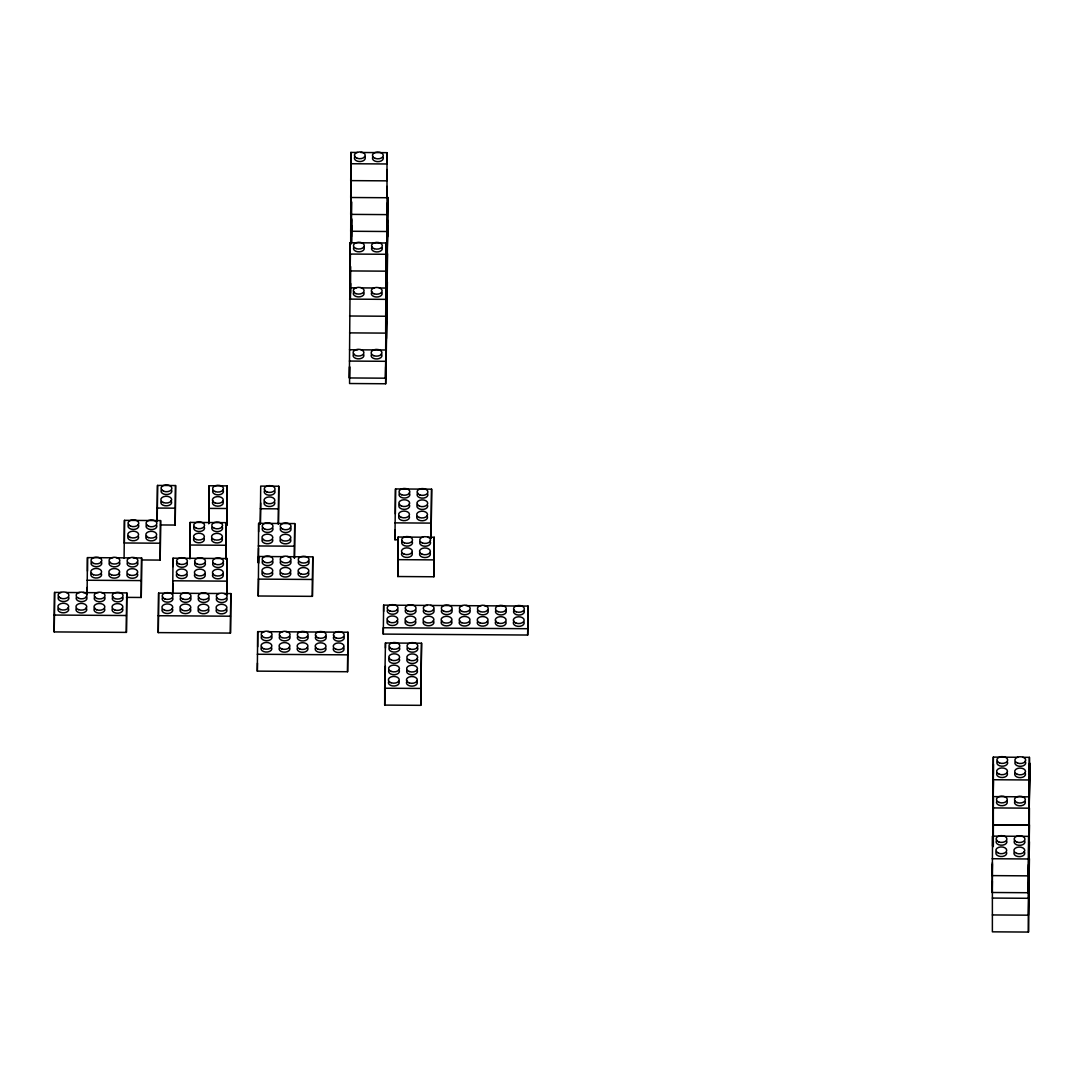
<?xml version="1.0" encoding="UTF-8"?>
<svg xmlns="http://www.w3.org/2000/svg" width="1084" height="1084" viewBox="0 0 1084 1084"><rect width="100%" height="100%" fill="white"/><g stroke="black" fill="none" stroke-linecap="round" stroke-linejoin="round"><path stroke-width="1.5" d="M349.956 293.385L350.132 282.07L350.132 298.954M386.053 293.615L386.229 282.301L386.243 332.951M101.584 592.731L126.774 592.894L126.394 632.392L54.2 631.918L54.579 592.42L61.3 592.474M54.2 631.918L54.579 592.42M87.099 593.734L87.479 557.61L112.858 557.786M87.154 593.883L87.262 587.42M124.091 558.165L124.47 520.347L160.567 520.591L160.188 560.089L142.139 559.967M124.389 542.081L124.47 520.347M126.394 632.392L126.774 592.894M126.476 597.379L141.245 597.474L141.625 557.975L133.169 557.921M141.245 597.474L141.625 557.975M157.139 521.553L157.519 485.429L175.567 485.551L175.188 525.049L160.418 524.954M157.221 520.09L157.519 485.429M224.103 593.531L230.824 593.585L230.445 633.083L158.25 632.609L158.63 593.111L219.063 593.504A5.406 3.388 0 0 1 227.112 596.403A5.406 3.388 0 0 1 218.954 599.276A5.406 3.388 0 0 1 219.049 593.409M158.25 632.609L158.63 593.111M160.188 560.089L160.567 520.591M172.654 594.303L173.034 558.179L227.179 558.531L226.854 594.804M172.735 592.826L172.898 583.138M175.188 525.049L175.567 485.551M190.201 522.407L189.876 558.68L190.201 522.407L226.299 522.651L225.973 558.91M208.738 523.586L209.117 485.767L227.166 485.889L226.786 525.388L227.166 485.889M208.765 523.653L209.117 485.767M225.919 558.775L226.299 522.651M226.8 594.655L227.179 558.531M230.445 633.083L230.824 593.585M258.52 548.287L258.277 562.826L258.656 523.328L294.753 523.572L294.455 558.219M287.395 556.688L312.775 556.851L312.395 596.349L258.249 595.997L258.629 556.498L284.008 556.661M286.108 631.823L347.95 632.229L347.571 671.728L257.315 671.131L257.694 631.633L264.388 631.674M258.249 595.997L258.52 579.832M257.315 671.131L257.45 663.056M260.323 523.924L260.702 486.106L278.751 486.228L278.398 524.114L278.751 486.228M260.35 523.992L260.702 502.99M294.374 558.003L294.753 523.572M312.395 596.349L312.775 556.851M350.701 243.073L350.891 152.424L357.463 152.465M350.891 169.307L350.701 180.622L386.812 180.852L387.002 169.538M349.956 242.735L349.766 254.049L385.863 254.279L386.053 242.979L349.956 242.735L349.956 298.452M350.891 186.191L350.701 197.505L386.812 197.735L387.002 186.421M349.956 259.618L349.766 270.932L385.863 271.163L386.053 259.862M350.891 203.074L350.701 214.375L386.812 214.618L387.002 203.304M357.774 349.82L349.576 349.766L350.335 253.886L349.875 298.222M350.891 219.957L350.701 231.258L386.812 231.502L387.002 220.188M350.782 243.29L350.891 236.827M350.674 266.637L350.511 293.208M351.081 242.396L351.758 202.003M387.747 225.594L385.484 378.194L349.387 377.95L349.576 349.346M350.417 299.076L350.674 283.52M351.338 243.792L351.758 218.887M349.387 377.95L349.576 366.649L349.576 383.519L385.674 383.763L387.557 253.778M347.571 671.728L347.95 632.229M360.742 152.492L387.002 152.668L386.812 163.969L350.701 163.738M361.053 349.834L385.674 349.997L386.432 254.117L385.674 316.243L349.576 316M386.812 248.385L387.002 237.071M385.484 378.194L387.937 197.396L386.622 293.452M385.863 378.777L387.367 281.976M484.399 605.793L528.057 606.078L527.678 635.034L383.275 634.086L383.655 605.129L427.313 605.414M384.698 688.218L385.457 642.975L421.554 643.218L420.795 705.332L384.698 705.101L384.698 688.218L420.795 688.448L421.554 643.218M384.698 705.101L385.348 666.321M398.234 539.778L394.942 539.751L395.511 488.938L431.608 489.182L431.08 538.369M394.942 539.751L395.104 530.062M395.375 513.897L395.511 488.938M427.706 537.217L434.264 537.257L433.885 576.769L397.787 576.525L398.167 537.027L422.774 537.19M397.787 576.525L398.167 537.027M431.053 538.301L431.608 489.182M433.885 576.769L434.264 537.257M527.678 635.034L528.057 606.078M1029.041 796.848L992.944 796.618L993.323 757.106L1017.93 757.269M992.754 841.861L993.486 764.301M1029.421 824.87L1028.282 892.728L992.185 892.498L992.565 836.116L1028.662 836.347L1028.662 853.23M993.486 781.185L992.754 824.978L1028.851 825.222L1029.8 768.488L1028.282 875.858L992.185 875.615L992.402 862.688M992.687 846.008L993.486 798.054M992.185 892.498L992.375 881.184M992.958 846.252L993.323 824.639M993.242 846.36L993.323 841.523M1029.231 802.417L1029.421 757.35L1022.862 757.309M1028.851 842.105L1029.61 762.919L1029.61 779.803M1028.282 892.728L1028.662 836.347M1029.421 841.753L1028.472 898.297L992.375 898.067M1028.851 892.566L1028.472 915.181L992.375 914.95M1029.041 881.251L1029.421 858.636M992.375 864.3L992.375 931.834L1028.472 932.064L1028.851 875.682M349.766 287.816L356.324 287.856M361.243 287.883L374.373 287.978M379.292 288.005L385.863 288.046L385.863 254.279M349.576 299.116L385.674 299.36M349.576 332.883L385.674 333.113L386.053 242.979M349.387 361.067L385.484 361.311M157.139 508.057L175.188 508.166M208.738 508.396L226.786 508.504M260.323 508.735L278.371 508.843M394.942 522.867L431.053 523.111M124.091 542.976L160.188 543.206M189.822 545.022L225.919 545.266M258.277 545.957L294.374 546.187M116.245 557.799L129.782 557.894M397.787 559.642L433.885 559.886M258.249 579.113L312.395 579.466M87.099 580.238L141.245 580.59M172.654 580.794L226.8 581.146M66.327 592.501L79.769 592.582M83.116 592.609L98.237 592.704M430.673 605.441L462.57 605.658M465.93 605.671L481.039 605.766M54.2 615.048L126.394 615.522M158.25 615.726L230.445 616.2M527.678 628.706L383.275 627.758L383.275 634.086M267.721 631.701L282.761 631.796M257.315 654.262L347.571 654.844M992.944 779.735L1029.041 779.965M992.754 807.919L1028.851 808.163M992.754 824.802L1028.851 825.046M992.185 858.731L1028.282 858.975M1029.421 757.35L1029.421 774.233M1029.421 807.986L1029.041 898.135L1029.041 864.368M1029.041 813.732L1029.041 830.791M1028.472 864.544L1028.472 932.064M993.323 757.106L993.323 773.99M993.134 785.304L993.134 802.187M993.323 807.756L993.323 846.577M992.944 813.488L992.944 830.561M992.565 836.116L992.565 846.238M420.795 688.448L420.795 705.332M387.557 220.025L387.557 236.895M387.178 242.64L387.178 259.523M387.002 152.668L387.002 287.707M386.812 299.021L386.812 315.905M386.432 321.636L386.432 338.52M386.053 344.265L386.053 361.148M385.674 366.88L385.674 383.763M385.457 642.975L385.457 648.042M383.655 605.129L383.655 611.457M351.65 225.35L351.65 242.233M351.46 219.781L351.46 236.664M350.891 152.424L350.891 243.588M258.656 523.328L258.656 531.77M258.629 556.498L258.629 563.246M257.694 631.633L257.694 646.823M173.034 558.179L173.034 566.62M87.479 557.61L87.479 571.119M204.185 538.585A5.42 3.388 0 0 1 198.182 542.786A5.42 3.388 0 0 1 194.28 537.705M221.895 526.567A5.406 3.388 0 0 1 217.857 531.607A5.406 3.388 0 0 1 211.963 527.339M221.705 537.881A5.42 3.388 0 0 1 217.64 542.921A5.42 3.388 0 0 1 211.773 538.64M204.375 527.271A5.406 3.388 0 0 1 198.386 531.485A5.406 3.388 0 0 1 194.47 526.404M68.753 597.284A5.406 3.388 0 0 1 62.764 601.498A5.406 3.388 0 0 1 58.848 596.417M68.035 607.785A5.42 3.388 0 0 1 63.97 612.812A5.42 3.388 0 0 1 58.102 608.531M104.66 608.842A5.42 3.388 0 0 1 98.658 613.043A5.42 3.388 0 0 1 94.755 607.961M104.85 597.528A5.406 3.388 0 0 1 98.861 601.728A5.406 3.388 0 0 1 94.945 596.661M122.18 608.138A5.42 3.388 0 0 1 118.115 613.178A5.42 3.388 0 0 1 112.248 608.896M122.898 597.636A5.406 3.388 0 0 1 116.909 601.85A5.406 3.388 0 0 1 112.993 596.783M86.083 607.894A5.42 3.388 0 0 1 82.018 612.934A5.42 3.388 0 0 1 76.151 608.652M86.273 596.579A5.406 3.388 0 0 1 82.221 601.62A5.406 3.388 0 0 1 76.341 597.352M190.31 597.27A5.406 3.388 0 0 1 186.272 602.311A5.406 3.388 0 0 1 180.391 598.043M226.231 608.815A5.42 3.388 0 0 1 222.166 613.856A5.42 3.388 0 0 1 216.299 609.574M208.711 609.52A5.42 3.388 0 0 1 202.708 613.72A5.42 3.388 0 0 1 198.806 608.639M226.949 598.327A5.406 3.388 0 0 1 220.96 602.541A5.406 3.388 0 0 1 217.044 597.46M172.79 597.962A5.406 3.388 0 0 1 166.814 602.176A5.406 3.388 0 0 1 162.885 597.108M190.134 608.585A5.42 3.388 0 0 1 185.364 613.639A5.42 3.388 0 0 1 180.757 608.517M172.085 608.463A5.42 3.388 0 0 1 168.02 613.503A5.42 3.388 0 0 1 162.153 609.222M198.982 597.338A5.406 3.388 0 0 0 198.237 599.018A5.406 3.388 0 0 0 203.602 602.447A5.406 3.388 0 0 0 209.063 599.086A5.406 3.388 0 0 0 208.887 598.205M187.207 563.043A5.406 3.388 0 0 1 181.218 567.257A5.406 3.388 0 0 1 177.302 562.176M222.776 562.461A5.406 3.388 0 0 1 218.738 567.488A5.406 3.388 0 0 1 212.843 563.233M222.586 573.775A5.42 3.388 0 0 1 217.816 578.829A5.42 3.388 0 0 1 213.209 573.707M187.017 574.357A5.42 3.388 0 0 1 181.014 578.558A5.42 3.388 0 0 1 177.112 573.477M204.537 573.653A5.42 3.388 0 0 1 200.472 578.693A5.42 3.388 0 0 1 194.605 574.412M205.255 563.152A5.406 3.388 0 0 1 199.266 567.366A5.406 3.388 0 0 1 195.35 562.298M101.11 561.661A5.406 3.388 0 0 1 96.368 566.715A5.406 3.388 0 0 1 91.747 561.62M101.462 573.802A5.42 3.388 0 0 1 95.46 578.002A5.42 3.388 0 0 1 91.557 572.908M137.221 561.891A5.406 3.388 0 0 1 133.169 566.932A5.406 3.388 0 0 1 127.289 562.664M137.031 573.206A5.42 3.388 0 0 1 132.966 578.246A5.42 3.388 0 0 1 127.099 573.964M118.983 573.097A5.42 3.388 0 0 1 114.918 578.124A5.42 3.388 0 0 1 109.05 573.842M119.701 562.596A5.406 3.388 0 0 1 113.712 566.81A5.406 3.388 0 0 1 109.796 561.729M1006.738 840.981A5.406 3.388 0 0 1 1000.749 845.181A5.406 3.388 0 0 1 996.833 840.114M1006.548 852.295A5.42 3.388 0 0 1 1000.546 856.495A5.42 3.388 0 0 1 996.643 851.414M1024.786 841.089A5.406 3.388 0 0 1 1018.797 845.303A5.406 3.388 0 0 1 1014.881 840.236M1024.082 851.59A5.42 3.388 0 0 1 1020.003 856.631A5.42 3.388 0 0 1 1014.136 852.349M1007.497 761.971A5.406 3.388 0 0 1 1001.508 766.185A5.406 3.388 0 0 1 997.592 761.117M1006.779 772.472A5.42 3.388 0 0 1 1002.714 777.499A5.42 3.388 0 0 1 996.846 773.217M1025.017 761.266A5.406 3.388 0 0 1 1020.979 766.307A5.406 3.388 0 0 1 1015.085 762.038M1024.827 772.594A5.42 3.388 0 0 1 1020.762 777.621A5.42 3.388 0 0 1 1014.895 773.339M364.536 156.462A5.406 3.388 0 0 1 363.276 160.757A5.406 3.388 0 0 1 356.311 160.717A5.406 3.388 0 0 1 355.159 156.421M383.126 157.41A5.42 3.388 0 0 1 377.11 161.624A5.42 3.388 0 0 1 373.221 156.53M382.164 247.721A5.406 3.388 0 0 1 376.189 251.922A5.406 3.388 0 0 1 372.273 246.854M363.601 246.786A5.42 3.388 0 0 1 359.536 251.827A5.42 3.388 0 0 1 353.669 247.545M363.939 292.68A5.42 3.388 0 0 1 357.923 296.88A5.42 3.388 0 0 1 354.034 291.799M381.988 292.802A5.42 3.388 0 0 1 375.985 297.002A5.42 3.388 0 0 1 372.083 291.921M138.454 536.539A5.42 3.388 0 0 1 132.451 540.74A5.42 3.388 0 0 1 128.549 535.645M138.102 524.399A5.406 3.388 0 0 1 133.359 529.453A5.406 3.388 0 0 1 128.739 524.358M156.692 525.333A5.406 3.388 0 0 1 150.703 529.548A5.406 3.388 0 0 1 146.787 524.466M156.502 536.648A5.42 3.388 0 0 1 150.5 540.862A5.42 3.388 0 0 1 146.597 535.767M381.256 353.926A5.406 3.388 0 0 1 377.218 358.953A5.406 3.388 0 0 1 371.338 354.685M363.75 354.631A5.42 3.388 0 0 1 357.734 358.831A5.42 3.388 0 0 1 353.845 353.75M408.98 504.304A5.42 3.388 0 0 1 404.197 509.358A5.42 3.388 0 0 1 399.589 504.236M409.318 516.431A5.42 3.388 0 0 1 403.302 520.632A5.42 3.388 0 0 1 399.4 515.55M427.543 505.225A5.406 3.388 0 0 1 421.554 509.439A5.406 3.388 0 0 1 417.638 504.358M427.733 493.925A5.406 3.388 0 0 1 421.744 498.125A5.406 3.388 0 0 1 417.828 493.057M426.825 515.713A5.406 3.388 0 0 1 422.787 520.754A5.406 3.388 0 0 1 416.906 516.485M409.169 492.99A5.42 3.388 0 0 1 405.091 498.017A5.42 3.388 0 0 1 399.224 493.748M411.622 552.379A5.42 3.388 0 0 1 407.557 557.42A5.42 3.388 0 0 1 401.69 553.138M412.34 541.892A5.406 3.388 0 0 1 406.351 546.106A5.406 3.388 0 0 1 402.435 541.024M429.86 541.187A5.406 3.388 0 0 1 425.809 546.228A5.406 3.388 0 0 1 419.928 541.959M429.671 552.501A5.42 3.388 0 0 1 424.901 557.569A5.42 3.388 0 0 1 420.294 552.447M397.3 609.181A5.406 3.388 0 0 1 393.262 614.208A5.406 3.388 0 0 1 387.381 609.953M397.123 620.495A5.42 3.388 0 0 1 392.34 625.549A5.42 3.388 0 0 1 387.733 620.427M433.397 609.411A5.406 3.388 0 0 1 429.359 614.452A5.406 3.388 0 0 1 423.478 610.184M433.221 620.726A5.42 3.388 0 0 1 429.156 625.766A5.42 3.388 0 0 1 423.288 621.484M415.877 610.116A5.406 3.388 0 0 1 409.901 614.33A5.406 3.388 0 0 1 405.972 609.249M451.445 609.533A5.406 3.388 0 0 1 447.407 614.574A5.406 3.388 0 0 1 441.527 610.306M451.269 620.847A5.42 3.388 0 0 1 446.486 625.902A5.42 3.388 0 0 1 441.893 620.78M415.7 621.43A5.42 3.388 0 0 1 409.684 625.631A5.42 3.388 0 0 1 405.795 620.549M524.182 610.82A5.406 3.388 0 0 1 518.193 615.034A5.406 3.388 0 0 1 514.277 609.967M470.022 610.468A5.406 3.388 0 0 1 464.047 614.682A5.406 3.388 0 0 1 460.117 609.601M469.846 621.782A5.42 3.388 0 0 1 463.83 625.996A5.42 3.388 0 0 1 459.941 620.902M505.591 609.885A5.406 3.388 0 0 1 501.553 614.926A5.406 3.388 0 0 1 495.673 610.658M505.943 622.026A5.42 3.388 0 0 1 499.941 626.227A5.42 3.388 0 0 1 496.038 621.146M487.543 609.764A5.406 3.388 0 0 1 483.505 614.804A5.406 3.388 0 0 1 477.624 610.536M523.992 622.148A5.42 3.388 0 0 1 517.989 626.349A5.42 3.388 0 0 1 514.087 621.254M487.366 621.078A5.42 3.388 0 0 1 483.301 626.118A5.42 3.388 0 0 1 477.434 621.837M398.722 669.641A5.42 3.388 0 0 1 394.657 674.682A5.42 3.388 0 0 1 388.79 670.4M417.15 647.134A5.406 3.388 0 0 1 413.099 652.175A5.406 3.388 0 0 1 407.218 647.907M399.63 647.853A5.42 3.388 0 0 1 393.627 652.053A5.42 3.388 0 0 1 389.725 646.958M416.771 669.749A5.406 3.388 0 0 1 412.733 674.79A5.406 3.388 0 0 1 406.839 670.522M416.961 658.449A5.406 3.388 0 0 1 412.923 663.489A5.406 3.388 0 0 1 407.028 659.221M416.581 681.064A5.406 3.388 0 0 1 415.321 685.359A5.406 3.388 0 0 1 408.356 685.318A5.406 3.388 0 0 1 407.205 681.023M398.533 680.955A5.42 3.388 0 0 1 394.468 685.996A5.42 3.388 0 0 1 388.6 681.714M399.44 659.153A5.42 3.388 0 0 1 393.438 663.367A5.42 3.388 0 0 1 389.535 658.273M1006.589 800.656A5.42 3.388 0 0 1 1002.524 805.697A5.42 3.388 0 0 1 996.657 801.415M1025.166 801.604A5.42 3.388 0 0 1 1019.163 805.805A5.42 3.388 0 0 1 1015.261 800.724M325.823 648.164A5.406 3.388 0 0 1 319.848 652.378A5.406 3.388 0 0 1 315.918 647.297M325.498 636.037A5.42 3.388 0 0 1 320.715 641.105A5.42 3.388 0 0 1 316.108 635.983M307.45 635.915A5.42 3.388 0 0 1 303.371 640.956A5.42 3.388 0 0 1 297.504 636.674M289.198 647.107A5.406 3.388 0 0 1 285.16 652.148A5.406 3.388 0 0 1 279.279 647.88M289.916 636.62A5.42 3.388 0 0 1 283.913 640.834A5.42 3.388 0 0 1 280.011 635.739M271.678 647.812A5.406 3.388 0 0 1 265.688 652.026A5.406 3.388 0 0 1 261.772 646.945M271.339 635.685A5.42 3.388 0 0 1 266.569 640.739A5.42 3.388 0 0 1 261.962 635.617M343.343 647.46A5.406 3.388 0 0 1 339.306 652.5A5.406 3.388 0 0 1 333.425 648.232M344.075 636.986A5.42 3.388 0 0 1 338.059 641.186A5.42 3.388 0 0 1 334.17 636.091M307.246 647.229A5.406 3.388 0 0 1 303.208 652.27A5.406 3.388 0 0 1 297.328 648.002M272.64 539.507A5.42 3.388 0 0 1 266.637 543.721A5.42 3.388 0 0 1 262.735 538.626M272.829 528.193A5.406 3.388 0 0 1 266.84 532.407A5.406 3.388 0 0 1 262.924 527.325M290.349 527.488A5.406 3.388 0 0 1 285.593 532.556A5.406 3.388 0 0 1 280.973 527.447M290.16 538.802A5.42 3.388 0 0 1 286.095 543.843A5.42 3.388 0 0 1 280.228 539.561M308.371 560.767A5.406 3.388 0 0 1 304.333 565.807A5.406 3.388 0 0 1 298.439 561.539M290.133 571.973A5.42 3.388 0 0 1 286.068 577A5.42 3.388 0 0 1 280.2 572.718M308.181 572.095A5.42 3.388 0 0 1 303.412 577.149A5.42 3.388 0 0 1 298.805 572.027M290.322 560.658A5.406 3.388 0 0 1 286.284 565.685A5.406 3.388 0 0 1 280.39 561.431M272.802 561.349A5.406 3.388 0 0 1 266.813 565.563A5.406 3.388 0 0 1 262.897 560.496M272.612 572.677A5.42 3.388 0 0 1 266.61 576.878A5.42 3.388 0 0 1 262.707 571.796M171.692 490.293A5.406 3.388 0 0 1 165.703 494.507A5.406 3.388 0 0 1 161.787 489.426M170.974 500.794A5.42 3.388 0 0 1 166.909 505.822A5.42 3.388 0 0 1 161.042 501.54M222.748 489.819A5.406 3.388 0 0 1 218.711 494.846A5.406 3.388 0 0 1 212.83 490.591M222.572 501.133A5.42 3.388 0 0 1 217.803 506.187A5.42 3.388 0 0 1 213.196 501.065M274.875 490.971A5.406 3.388 0 0 1 268.886 495.185A5.406 3.388 0 0 1 264.97 490.103M274.686 502.285A5.42 3.388 0 0 1 268.683 506.499A5.42 3.388 0 0 1 264.781 501.404M214.429 528.342A5.406 3.388 0 0 0 222.599 525.469A5.406 3.388 0 0 0 214.524 522.474A5.406 3.388 0 0 0 214.429 528.342M196.19 539.534A5.42 3.388 0 0 0 204.361 536.648A5.42 3.388 0 0 0 196.285 533.667A5.42 3.388 0 0 0 196.19 539.534M214.239 539.656A5.42 3.388 0 0 0 222.41 536.77A5.42 3.388 0 0 0 214.334 533.775A5.42 3.388 0 0 0 214.239 539.656M196.38 528.233A5.406 3.388 0 0 0 204.551 525.347A5.406 3.388 0 0 0 196.475 522.352A5.406 3.388 0 0 0 196.38 528.233M60.758 598.246A5.406 3.388 0 0 0 68.929 595.36A5.406 3.388 0 0 0 60.853 592.365A5.406 3.388 0 0 0 60.758 598.246M60.569 609.56A5.42 3.388 0 0 0 68.739 606.674A5.42 3.388 0 0 0 60.663 603.68A5.42 3.388 0 0 0 60.569 609.56M96.666 609.791A5.42 3.388 0 0 0 104.836 606.904A5.42 3.388 0 0 0 96.761 603.91A5.42 3.388 0 0 0 96.666 609.791M96.855 598.476A5.406 3.388 0 0 0 105.026 595.59A5.406 3.388 0 0 0 96.95 592.609A5.406 3.388 0 0 0 96.855 598.476M114.904 598.598A5.406 3.388 0 0 0 123.075 595.712A5.406 3.388 0 0 0 114.999 592.731A5.406 3.388 0 0 0 114.904 598.598M78.807 598.368A5.406 3.388 0 0 0 86.977 595.482A5.406 3.388 0 0 0 78.902 592.487A5.406 3.388 0 0 0 78.807 598.368M78.617 609.669A5.42 3.388 0 0 0 86.788 606.783A5.42 3.388 0 0 0 78.712 603.802A5.42 3.388 0 0 0 78.617 609.669M114.714 609.913A5.42 3.388 0 0 0 122.885 607.026A5.42 3.388 0 0 0 114.809 604.032A5.42 3.388 0 0 0 114.714 609.913M182.654 610.36A5.42 3.388 0 0 0 190.825 607.474A5.42 3.388 0 0 0 182.762 604.479A5.42 3.388 0 0 0 182.654 610.36M182.857 599.046A5.406 3.388 0 0 0 191.014 596.159A5.406 3.388 0 0 0 182.952 593.178A5.406 3.388 0 0 0 182.857 599.046M200.703 610.468A5.42 3.388 0 0 0 208.873 607.596A5.42 3.388 0 0 0 200.811 604.601A5.42 3.388 0 0 0 200.703 610.468M218.751 610.59A5.42 3.388 0 0 0 226.935 607.704A5.42 3.388 0 0 0 218.86 604.709A5.42 3.388 0 0 0 218.751 610.59M164.809 598.924A5.406 3.388 0 0 0 172.966 596.037A5.406 3.388 0 0 0 164.904 593.056A5.406 3.388 0 0 0 164.809 598.924M164.605 610.238A5.42 3.388 0 0 0 172.776 607.352A5.42 3.388 0 0 0 164.7 604.357A5.42 3.388 0 0 0 164.605 610.238M203.602 599.642A5.406 3.388 0 0 0 209.063 596.281A5.406 3.388 0 0 0 203.697 592.853A5.406 3.388 0 0 0 198.237 596.214A5.406 3.388 0 0 0 203.602 599.642M179.023 575.306A5.42 3.388 0 0 0 187.193 572.42A5.42 3.388 0 0 0 179.117 569.425A5.42 3.388 0 0 0 179.023 575.306M179.212 563.992A5.406 3.388 0 0 0 187.383 561.119A5.406 3.388 0 0 0 179.307 558.125A5.406 3.388 0 0 0 179.212 563.992M197.261 564.114A5.406 3.388 0 0 0 205.432 561.227A5.406 3.388 0 0 0 197.356 558.246A5.406 3.388 0 0 0 197.261 564.114M215.31 564.236A5.406 3.388 0 0 0 223.48 561.349A5.406 3.388 0 0 0 215.404 558.355A5.406 3.388 0 0 0 215.31 564.236M215.12 575.55A5.42 3.388 0 0 0 223.29 572.664A5.42 3.388 0 0 0 215.215 569.669A5.42 3.388 0 0 0 215.12 575.55M197.071 575.428A5.42 3.388 0 0 0 205.242 572.542A5.42 3.388 0 0 0 197.166 569.547A5.42 3.388 0 0 0 197.071 575.428M93.658 563.436A5.406 3.388 0 0 0 101.815 560.55A5.406 3.388 0 0 0 93.752 557.569A5.406 3.388 0 0 0 93.658 563.436M111.503 574.859A5.42 3.388 0 0 0 119.687 571.986A5.42 3.388 0 0 0 111.611 568.992A5.42 3.388 0 0 0 111.503 574.859M129.755 563.68A5.406 3.388 0 0 0 137.925 560.794A5.406 3.388 0 0 0 129.85 557.799A5.406 3.388 0 0 0 129.755 563.68M129.565 574.981A5.42 3.388 0 0 0 137.736 572.095A5.42 3.388 0 0 0 129.66 569.114A5.42 3.388 0 0 0 129.565 574.981M111.706 563.558A5.406 3.388 0 0 0 119.863 560.672A5.406 3.388 0 0 0 111.801 557.677A5.406 3.388 0 0 0 111.706 563.558M93.454 574.75A5.42 3.388 0 0 0 101.625 571.864A5.42 3.388 0 0 0 93.563 568.87A5.42 3.388 0 0 0 93.454 574.75M998.743 841.929A5.406 3.388 0 0 0 1006.914 839.057A5.406 3.388 0 0 0 998.838 836.062A5.406 3.388 0 0 0 998.743 841.929M998.554 853.244A5.42 3.388 0 0 0 1006.724 850.357A5.42 3.388 0 0 0 998.649 847.363A5.42 3.388 0 0 0 998.554 853.244M1016.792 842.051A5.406 3.388 0 0 0 1024.963 839.165A5.406 3.388 0 0 0 1016.887 836.184A5.406 3.388 0 0 0 1016.792 842.051M1016.602 853.365A5.42 3.388 0 0 0 1024.773 850.479A5.42 3.388 0 0 0 1016.697 847.485A5.42 3.388 0 0 0 1016.602 853.365M999.502 762.933A5.406 3.388 0 0 0 1007.673 760.047A5.406 3.388 0 0 0 999.597 757.066A5.406 3.388 0 0 0 999.502 762.933M999.312 774.247A5.42 3.388 0 0 0 1007.483 771.361A5.42 3.388 0 0 0 999.407 768.366A5.42 3.388 0 0 0 999.312 774.247M1017.551 763.055A5.406 3.388 0 0 0 1025.721 760.169A5.406 3.388 0 0 0 1017.646 757.174A5.406 3.388 0 0 0 1017.551 763.055M1017.361 774.355A5.42 3.388 0 0 0 1025.532 771.483A5.42 3.388 0 0 0 1017.456 768.488A5.42 3.388 0 0 0 1017.361 774.355M357.083 158.25A5.406 3.388 0 0 0 365.24 155.351A5.406 3.388 0 0 0 357.151 152.37A5.406 3.388 0 0 0 357.083 158.25M375.118 158.372A5.42 3.388 0 0 0 383.289 155.486A5.42 3.388 0 0 0 375.213 152.492A5.42 3.388 0 0 0 375.118 158.372M374.197 248.683A5.406 3.388 0 0 0 382.34 245.783A5.406 3.388 0 0 0 374.265 242.802A5.406 3.388 0 0 0 374.197 248.683M356.121 248.561A5.42 3.388 0 0 0 364.292 245.675A5.42 3.388 0 0 0 356.229 242.68A5.42 3.388 0 0 0 356.121 248.561M355.931 293.628A5.42 3.388 0 0 0 364.102 290.742A5.42 3.388 0 0 0 356.04 287.761A5.42 3.388 0 0 0 355.931 293.628M373.98 293.75A5.42 3.388 0 0 0 382.151 290.864A5.42 3.388 0 0 0 374.088 287.87A5.42 3.388 0 0 0 373.98 293.75M130.446 537.488A5.42 3.388 0 0 0 138.617 534.602A5.42 3.388 0 0 0 130.554 531.607A5.42 3.388 0 0 0 130.446 537.488M130.649 526.174A5.406 3.388 0 0 0 138.806 523.287A5.406 3.388 0 0 0 130.744 520.306A5.406 3.388 0 0 0 130.649 526.174M148.698 526.296A5.406 3.388 0 0 0 156.855 523.409A5.406 3.388 0 0 0 148.793 520.415A5.406 3.388 0 0 0 148.698 526.296M148.494 537.61A5.42 3.388 0 0 0 156.679 534.724A5.42 3.388 0 0 0 148.603 531.729A5.42 3.388 0 0 0 148.494 537.61M373.817 355.701A5.406 3.388 0 0 0 381.961 352.801A5.406 3.388 0 0 0 373.885 349.834A5.406 3.388 0 0 0 373.817 355.701M355.742 355.579A5.42 3.388 0 0 0 363.912 352.693A5.42 3.388 0 0 0 355.85 349.712A5.42 3.388 0 0 0 355.742 355.579M401.5 506.065A5.42 3.388 0 0 0 409.671 503.193A5.42 3.388 0 0 0 401.595 500.198A5.42 3.388 0 0 0 401.5 506.065M401.31 517.38A5.42 3.388 0 0 0 409.481 514.493A5.42 3.388 0 0 0 401.405 511.499A5.42 3.388 0 0 0 401.31 517.38M419.562 506.187A5.406 3.388 0 0 0 427.719 503.288A5.406 3.388 0 0 0 419.643 500.32A5.406 3.388 0 0 0 419.562 506.187M419.373 517.502A5.406 3.388 0 0 0 427.53 514.602A5.406 3.388 0 0 0 419.454 511.621A5.406 3.388 0 0 0 419.373 517.502M419.752 494.887A5.406 3.388 0 0 0 427.909 491.987A5.406 3.388 0 0 0 419.82 489.006A5.406 3.388 0 0 0 419.752 494.887M401.69 494.765A5.42 3.388 0 0 0 409.86 491.879A5.42 3.388 0 0 0 401.785 488.884A5.42 3.388 0 0 0 401.69 494.765M404.156 554.154A5.42 3.388 0 0 0 412.327 551.268A5.42 3.388 0 0 0 404.251 548.287A5.42 3.388 0 0 0 404.156 554.154M404.346 542.854A5.406 3.388 0 0 0 412.516 539.967A5.406 3.388 0 0 0 404.44 536.973A5.406 3.388 0 0 0 404.346 542.854M422.394 542.962A5.406 3.388 0 0 0 430.565 540.076A5.406 3.388 0 0 0 422.489 537.095A5.406 3.388 0 0 0 422.394 542.962M422.204 554.276A5.42 3.388 0 0 0 430.375 551.39A5.42 3.388 0 0 0 422.299 548.396A5.42 3.388 0 0 0 422.204 554.276M389.833 610.956A5.406 3.388 0 0 0 398.004 608.07A5.406 3.388 0 0 0 389.928 605.075A5.406 3.388 0 0 0 389.833 610.956M389.644 622.27A5.42 3.388 0 0 0 397.814 619.384A5.42 3.388 0 0 0 389.739 616.389A5.42 3.388 0 0 0 389.644 622.27M425.944 611.186A5.406 3.388 0 0 0 434.101 608.3A5.406 3.388 0 0 0 426.039 605.319A5.406 3.388 0 0 0 425.944 611.186M425.741 622.501A5.42 3.388 0 0 0 433.912 619.614A5.42 3.388 0 0 0 425.836 616.62A5.42 3.388 0 0 0 425.741 622.501M407.882 611.078A5.406 3.388 0 0 0 416.053 608.192A5.406 3.388 0 0 0 407.99 605.197A5.406 3.388 0 0 0 407.882 611.078M407.692 622.379A5.42 3.388 0 0 0 415.863 619.492A5.42 3.388 0 0 0 407.787 616.511A5.42 3.388 0 0 0 407.692 622.379M443.79 622.622A5.42 3.388 0 0 0 451.96 619.736A5.42 3.388 0 0 0 443.884 616.742A5.42 3.388 0 0 0 443.79 622.622M443.993 611.308A5.406 3.388 0 0 0 452.15 608.422A5.406 3.388 0 0 0 444.088 605.441A5.406 3.388 0 0 0 443.993 611.308M516.187 611.783A5.406 3.388 0 0 0 524.358 608.896A5.406 3.388 0 0 0 516.282 605.915A5.406 3.388 0 0 0 516.187 611.783M462.041 611.43A5.406 3.388 0 0 0 470.199 608.544A5.406 3.388 0 0 0 462.136 605.549A5.406 3.388 0 0 0 462.041 611.43M461.838 622.744A5.42 3.388 0 0 0 470.009 619.858A5.42 3.388 0 0 0 461.947 616.864A5.42 3.388 0 0 0 461.838 622.744M497.935 622.975A5.42 3.388 0 0 0 506.106 620.089A5.42 3.388 0 0 0 498.044 617.094A5.42 3.388 0 0 0 497.935 622.975M498.139 611.661A5.406 3.388 0 0 0 506.296 608.774A5.406 3.388 0 0 0 498.233 605.793A5.406 3.388 0 0 0 498.139 611.661M479.887 622.853A5.42 3.388 0 0 0 488.057 619.967A5.42 3.388 0 0 0 479.995 616.986A5.42 3.388 0 0 0 479.887 622.853M480.09 611.552A5.406 3.388 0 0 0 488.247 608.666A5.406 3.388 0 0 0 480.185 605.671A5.406 3.388 0 0 0 480.09 611.552M515.998 623.097A5.42 3.388 0 0 0 524.168 620.211A5.42 3.388 0 0 0 516.092 617.216A5.42 3.388 0 0 0 515.998 623.097M409.129 682.852A5.406 3.388 0 0 0 417.286 679.953A5.406 3.388 0 0 0 409.196 676.972A5.406 3.388 0 0 0 409.129 682.852M409.698 648.923A5.406 3.388 0 0 0 417.855 646.023A5.406 3.388 0 0 0 409.766 643.042A5.406 3.388 0 0 0 409.698 648.923M391.636 648.801A5.42 3.388 0 0 0 399.806 645.915A5.42 3.388 0 0 0 391.731 642.92A5.42 3.388 0 0 0 391.636 648.801M409.318 671.538A5.406 3.388 0 0 0 417.476 668.638A5.406 3.388 0 0 0 409.386 665.671A5.406 3.388 0 0 0 409.318 671.538M391.256 671.416A5.42 3.388 0 0 0 399.427 668.53A5.42 3.388 0 0 0 391.351 665.549A5.42 3.388 0 0 0 391.256 671.416M391.446 660.115A5.42 3.388 0 0 0 399.617 657.229A5.42 3.388 0 0 0 391.541 654.235A5.42 3.388 0 0 0 391.446 660.115M409.508 660.224A5.406 3.388 0 0 0 417.665 657.338A5.406 3.388 0 0 0 409.576 654.357A5.406 3.388 0 0 0 409.508 660.224M391.067 682.73A5.42 3.388 0 0 0 399.237 679.844A5.42 3.388 0 0 0 391.161 676.85A5.42 3.388 0 0 0 391.067 682.73M999.123 802.431A5.42 3.388 0 0 0 1007.293 799.545A5.42 3.388 0 0 0 999.218 796.564A5.42 3.388 0 0 0 999.123 802.431M1017.171 802.553A5.42 3.388 0 0 0 1025.342 799.667A5.42 3.388 0 0 0 1017.266 796.672A5.42 3.388 0 0 0 1017.171 802.553M318.018 637.812A5.42 3.388 0 0 0 326.189 634.926A5.42 3.388 0 0 0 318.113 631.931A5.42 3.388 0 0 0 318.018 637.812M317.829 649.126A5.406 3.388 0 0 0 325.999 646.24A5.406 3.388 0 0 0 317.937 643.246A5.406 3.388 0 0 0 317.829 649.126M299.97 637.69A5.42 3.388 0 0 0 308.141 634.804A5.42 3.388 0 0 0 300.065 631.823A5.42 3.388 0 0 0 299.97 637.69M299.78 649.004A5.406 3.388 0 0 0 307.951 646.118A5.406 3.388 0 0 0 299.889 643.137A5.406 3.388 0 0 0 299.78 649.004M281.732 648.882A5.406 3.388 0 0 0 289.902 645.996A5.406 3.388 0 0 0 281.826 643.015A5.406 3.388 0 0 0 281.732 648.882M281.921 637.582A5.42 3.388 0 0 0 290.092 634.696A5.42 3.388 0 0 0 282.016 631.701A5.42 3.388 0 0 0 281.921 637.582M263.683 648.76A5.406 3.388 0 0 0 271.854 645.888A5.406 3.388 0 0 0 263.778 642.893A5.406 3.388 0 0 0 263.683 648.76M263.873 637.46A5.42 3.388 0 0 0 272.043 634.574A5.42 3.388 0 0 0 263.968 631.579A5.42 3.388 0 0 0 263.873 637.46M335.891 649.235A5.406 3.388 0 0 0 344.048 646.362A5.406 3.388 0 0 0 335.986 643.368A5.406 3.388 0 0 0 335.891 649.235M336.067 637.934A5.42 3.388 0 0 0 344.238 635.048A5.42 3.388 0 0 0 336.162 632.053A5.42 3.388 0 0 0 336.067 637.934M264.835 529.155A5.406 3.388 0 0 0 273.005 526.268A5.406 3.388 0 0 0 264.93 523.274A5.406 3.388 0 0 0 264.835 529.155M264.645 540.469A5.42 3.388 0 0 0 272.816 537.583A5.42 3.388 0 0 0 264.74 534.588A5.42 3.388 0 0 0 264.645 540.469M282.883 529.277A5.406 3.388 0 0 0 291.054 526.39A5.406 3.388 0 0 0 282.978 523.396A5.406 3.388 0 0 0 282.883 529.277M282.694 540.577A5.42 3.388 0 0 0 290.864 537.691A5.42 3.388 0 0 0 282.788 534.71A5.42 3.388 0 0 0 282.694 540.577M300.905 562.555A5.406 3.388 0 0 0 309.075 559.669A5.406 3.388 0 0 0 301 556.675A5.406 3.388 0 0 0 300.905 562.555M282.667 573.748A5.42 3.388 0 0 0 290.837 570.861A5.42 3.388 0 0 0 282.761 567.867A5.42 3.388 0 0 0 282.667 573.748M300.715 573.856A5.42 3.388 0 0 0 308.886 570.97A5.42 3.388 0 0 0 300.81 567.989A5.42 3.388 0 0 0 300.715 573.856M282.856 562.433A5.406 3.388 0 0 0 291.027 559.547A5.406 3.388 0 0 0 282.951 556.553A5.406 3.388 0 0 0 282.856 562.433M264.618 573.626A5.42 3.388 0 0 0 272.789 570.74A5.42 3.388 0 0 0 264.713 567.745A5.42 3.388 0 0 0 264.618 573.626M264.808 562.311A5.406 3.388 0 0 0 272.978 559.425A5.406 3.388 0 0 0 264.902 556.444A5.406 3.388 0 0 0 264.808 562.311M163.698 491.255A5.406 3.388 0 0 0 171.868 488.369A5.406 3.388 0 0 0 163.792 485.375A5.406 3.388 0 0 0 163.698 491.255M163.508 502.569A5.42 3.388 0 0 0 171.679 499.683A5.42 3.388 0 0 0 163.603 496.689A5.42 3.388 0 0 0 163.508 502.569M215.296 491.594A5.406 3.388 0 0 0 223.453 488.708A5.406 3.388 0 0 0 215.391 485.713A5.406 3.388 0 0 0 215.296 491.594M215.093 502.908A5.42 3.388 0 0 0 223.263 500.022A5.42 3.388 0 0 0 215.201 497.028A5.42 3.388 0 0 0 215.093 502.908M266.881 491.933A5.406 3.388 0 0 0 275.051 489.047A5.406 3.388 0 0 0 266.976 486.052A5.406 3.388 0 0 0 266.881 491.933M266.691 503.247A5.42 3.388 0 0 0 274.862 500.361A5.42 3.388 0 0 0 266.786 497.366A5.42 3.388 0 0 0 266.691 503.247"/></g></svg>
